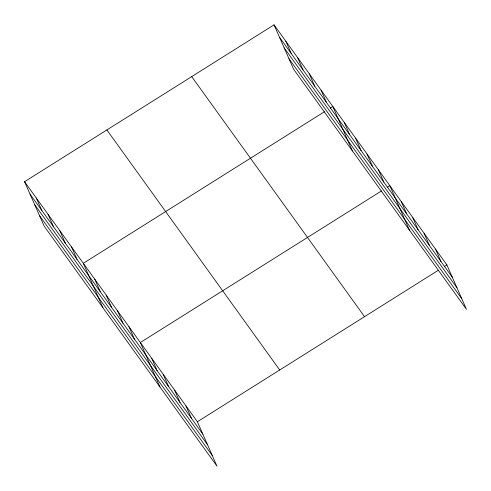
<?xml version="1.0" encoding="UTF-8"?>
<svg xmlns="http://www.w3.org/2000/svg" width="491" height="491" viewBox="0 0 491 491"><rect width="100%" height="100%" fill="white"/><g stroke="black" fill="none" stroke-linecap="round" stroke-linejoin="round"><path stroke-width="0.74" d="M24.55 181.695L197.382 421.751L216.961 466.143L44.129 226.093L24.55 181.695L274.039 24.857L446.871 264.907L466.45 309.305L293.618 69.249L274.039 24.857M324.441 111.733L83.31 263.317L102.895 307.71M330.228 108.094L332.8 106.473L352.385 150.872M381.476 190.95L140.346 342.534L159.925 386.926M387.264 187.31L389.836 185.69L409.414 230.089M197.382 421.751L438.506 270.167M444.3 266.527L446.871 264.907M279.508 37.255L452.334 277.305M284.166 47.811L456.992 287.861M288.966 58.693L461.792 298.743M191.711 76.614L364.537 316.664M106.885 129.943L279.71 369.993M30.019 194.092L202.844 434.142M34.677 204.655L207.503 444.705M39.47 215.531L212.302 455.58M435.462 249.066L440.93 261.457M424.058 233.219L429.521 245.617M412.649 217.378L418.117 229.776M401.245 201.537L406.708 213.929M378.432 169.849L383.894 182.241M367.023 154.008L372.491 166.4M355.613 138.161L361.081 150.559M344.209 122.32L349.678 134.712M321.053 90.154L326.515 102.545M309.299 73.828L314.762 86.226M297.546 57.502L303.015 69.9M285.793 41.183L291.261 53.574M185.972 405.904L191.441 418.301M174.569 390.063L180.031 402.454M163.159 374.216L168.628 386.613M151.756 358.375L157.218 370.766M128.937 326.687L134.405 339.085M117.533 310.846L123.002 323.238M106.124 294.999L111.592 307.397M94.72 279.158L100.189 291.55M71.557 246.991L77.026 259.383M59.81 230.666L65.272 243.063M48.057 214.346L53.519 226.738M36.303 198.02L41.772 210.418"/></g></svg>
